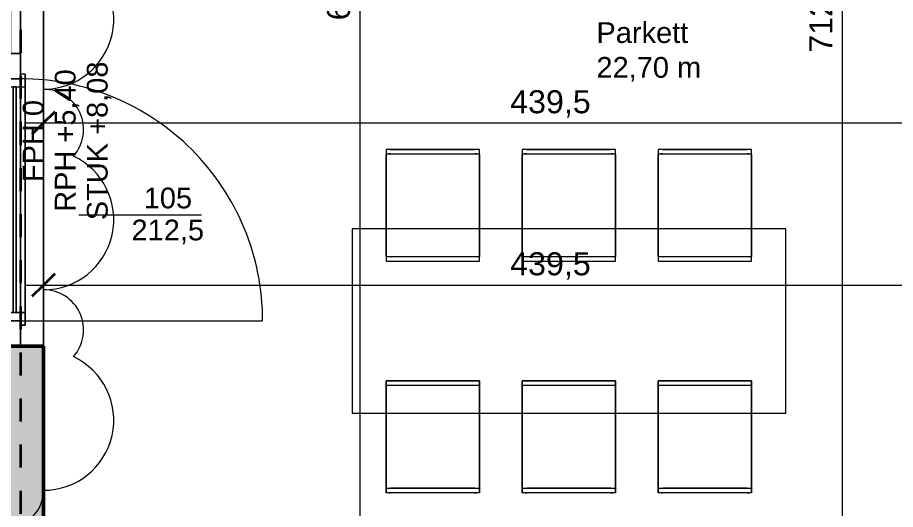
# Model space of a CAD drawing. Header units: metres. Extents: x 3 to 50, y 58.8 to 100.4.
# Drawn here: x 7.91 to 11.716, y 81.741 to 83.876 of the extents above; entities that cross this region are included whole.
import ezdxf

# ---------------------------------------------------------------- set-up
doc = ezdxf.new("R2010")
doc.units = ezdxf.units.M
doc.linetypes.add('Strich Punkt Mittel', pattern=[0.015875, 0.00635, -0.004763, 0, -0.004763])
for name, color, linetype, lineweight in [('A-GLAZ-IDEN_', 152, 'Continuous', 9), ('A_2D', 7, 'Continuous', 13), ('A_Bemassung-50_', 4, 'Continuous', 9), ('A_Bemassung_', 4, 'Continuous', 9), ('A_Decken', 8, 'Continuous', 13), ('A_Moebel', 6, 'Continuous', 13), ('A_Raeume_', 7, 'Continuous', 5), ('A_Raeume_Beschriftung_', 7, 'Continuous', 9), ('A_Raster_', 1, 'Continuous', 9), ('A_Waende', 7, 'Continuous', 13), ('G-ANNO-REVC_', 71, 'Continuous', 9)]:
    doc.layers.add(name, color=color, linetype=linetype, lineweight=lineweight)
doc.styles.add('Arial_3', font='arial.ttf', dxfattribs={"height": 0.09})
doc.styles.add('Arial_5', font='arial.ttf', dxfattribs={"height": 0.1})
doc.dimstyles.new('WGA-Bemaßung_3', dxfattribs={"dimscale": 0.3048, "dimtxt": 0.102026, "dimasz": 0.328084, "dimexe": 0.246063, "dimexo": 0.0625, "dimgap": 0.04101, "dimtad": 1, "dimdec": 1, "dimlfac": 100, "dimrnd": 0.5, "dimdsep": 46, "dimtxsty": 'Arial_5', "dimblk1": 'OBLIQUE', "dimblk2": 'OBLIQUE', "dimsah": 1, "dimcen": 0.09, "dimdle": 0.246063, "dimazin": 2, "dimtfac": 1, "dimtdec": 4, "dimtix": 1, "dimtmove": 0, "dimatfit": 3, "dimfxl": 0.656168, "dimfxlon": 1, "dimtvp": 1, "dimtolj": 1, "dimtzin": 0, "dimarcsym": 2})

# ---------------------------------------------------------------- blocks, each defined once
blk = doc.blocks.new('Moeb_Esstisch_rechteckig_bear - 188 x 80-2791860-263_PP_02OG_BT1')
at = {"layer": 'A_Moebel', "color": 8}
for p, q in [((-1.4191, 0.7452), (-1.4391, 0.7452)), ((-1.4391, 0.7452), (-1.4391, 0.7423)), ((-1.4391, 0.7423), (-1.4391, 0.4)), ((-1.4391, 0.7423), (-1.4391, 0.7225)), ((-1.4391, 0.7423), (-1.4391, 0.6914)), ((-1.4391, 0.7255), (-1.4385, 0.7255)), ((-1.4384, 0.7255), (-1.4365, 0.7255)), ((-1.4364, 0.7255), (-1.4334, 0.7255)), ((-1.4332, 0.7255), (-1.4291, 0.7255)), ((-1.4291, 0.7255), (-1.4243, 0.7255)), ((-1.4242, 0.7255), (-1.4191, 0.7255)), ((-1.0541, 0.7452), (-1.4191, 0.7452)), ((-1.4191, 0.7452), (-1.0541, 0.7452)), ((-1.4191, 0.7255), (-1.0541, 0.7255)), ((-1.4191, 0.7255), (-1.0541, 0.7255)), ((-1.0341, 0.7452), (-1.0541, 0.7452)), ((-1.0541, 0.7255), (-1.0489, 0.7255)), ((-1.0489, 0.7255), (-1.0442, 0.7255)), ((-1.0441, 0.7255), (-1.0401, 0.7255)), ((-1.0399, 0.7255), (-1.037, 0.7255)), ((-1.0367, 0.7255), (-1.035, 0.7255)), ((-1.0347, 0.7255), (-1.0342, 0.7255)), ((-1.0341, 0.7423), (-1.0341, 0.7452)), ((-1.0341, 0.4), (-1.0341, 0.7423)), ((-1.0341, 0.7225), (-1.0341, 0.7423)), ((-1.0341, 0.6914), (-1.0341, 0.7423)), ((-0.8291, 0.7452), (-0.8491, 0.7452)), ((-0.8491, 0.7452), (-0.8491, 0.7423)), ((-0.8491, 0.7423), (-0.8491, 0.4)), ((-0.8491, 0.7423), (-0.8491, 0.7225)), ((-0.8491, 0.7423), (-0.8491, 0.6914)), ((-0.8491, 0.7255), (-0.8485, 0.7255)), ((-0.8484, 0.7255), (-0.8465, 0.7255)), ((-0.8464, 0.7255), (-0.8434, 0.7255)), ((-0.8432, 0.7255), (-0.8391, 0.7255)), ((-0.8391, 0.7255), (-0.8343, 0.7255)), ((-0.8342, 0.7255), (-0.8291, 0.7255)), ((-0.4641, 0.7452), (-0.8291, 0.7452)), ((-0.8291, 0.7452), (-0.4641, 0.7452)), ((-0.8291, 0.7255), (-0.4641, 0.7255)), ((-0.8291, 0.7255), (-0.4641, 0.7255)), ((-0.4441, 0.7452), (-0.4641, 0.7452)), ((-0.4641, 0.7255), (-0.4589, 0.7255)), ((-0.4589, 0.7255), (-0.4542, 0.7255)), ((-0.4541, 0.7255), (-0.4501, 0.7255)), ((-0.4499, 0.7255), (-0.447, 0.7255)), ((-0.4467, 0.7255), (-0.445, 0.7255)), ((-0.4447, 0.7255), (-0.4442, 0.7255)), ((-0.4441, 0.7423), (-0.4441, 0.7452)), ((-0.4441, 0.4), (-0.4441, 0.7423)), ((-0.4441, 0.7225), (-0.4441, 0.7423)), ((-0.4441, 0.6914), (-0.4441, 0.7423)), ((-0.2391, 0.7452), (-0.2591, 0.7452)), ((-0.2591, 0.7452), (-0.2591, 0.7423)), ((-0.2591, 0.7423), (-0.2591, 0.4)), ((-0.2591, 0.7423), (-0.2591, 0.7225)), ((-0.2591, 0.7423), (-0.2591, 0.6914)), ((-0.2591, 0.7255), (-0.2585, 0.7255)), ((-0.2584, 0.7255), (-0.2565, 0.7255)), ((-0.2564, 0.7255), (-0.2534, 0.7255)), ((-0.2532, 0.7255), (-0.2491, 0.7255)), ((-0.2491, 0.7255), (-0.2443, 0.7255)), ((-0.2442, 0.7255), (-0.2391, 0.7255)), ((0.1259, 0.7452), (-0.2391, 0.7452)), ((-0.2391, 0.7452), (0.1259, 0.7452)), ((-0.2391, 0.7255), (0.1259, 0.7255)), ((-0.2391, 0.7255), (0.1259, 0.7255)), ((0.1459, 0.7452), (0.1259, 0.7452)), ((0.1259, 0.7255), (0.1311, 0.7255)), ((0.1311, 0.7255), (0.1358, 0.7255)), ((0.1359, 0.7255), (0.1399, 0.7255)), ((0.1401, 0.7255), (0.143, 0.7255)), ((0.1433, 0.7255), (0.145, 0.7255)), ((0.1453, 0.7255), (0.1458, 0.7255)), ((0.1459, 0.7423), (0.1459, 0.7452)), ((0.1459, 0.4), (0.1459, 0.7423)), ((0.1459, 0.7225), (0.1459, 0.7423)), ((0.1459, 0.6914), (0.1459, 0.7423)), ((-1.4391, 0.6716), (-1.4391, 0.7225)), ((-1.4391, 0.6914), (-1.4391, 0.6868)), ((-1.4391, 0.6868), (-1.4391, 0.6783)), ((-1.0341, 0.7225), (-1.0341, 0.6716)), ((-1.0341, 0.6868), (-1.0341, 0.6914)), ((-1.0341, 0.6783), (-1.0341, 0.6868)), ((-0.8491, 0.6716), (-0.8491, 0.7225)), ((-0.8491, 0.6914), (-0.8491, 0.6868)), ((-0.8491, 0.6868), (-0.8491, 0.6783)), ((-0.4441, 0.7225), (-0.4441, 0.6716)), ((-0.4441, 0.6868), (-0.4441, 0.6914)), ((-0.4441, 0.6783), (-0.4441, 0.6868)), ((-0.2591, 0.6716), (-0.2591, 0.7225)), ((-0.2591, 0.6914), (-0.2591, 0.6868)), ((-0.2591, 0.6868), (-0.2591, 0.6783)), ((0.1459, 0.7225), (0.1459, 0.6716)), ((0.1459, 0.6868), (0.1459, 0.6914)), ((0.1459, 0.6783), (0.1459, 0.6868)), ((-1.4391, 0.6783), (-1.4391, 0.6663)), ((-1.4391, 0.6193), (-1.4391, 0.6716)), ((-1.4391, 0.6663), (-1.4391, 0.6517)), ((-1.4391, 0.6517), (-1.4391, 0.6353)), ((-1.0341, 0.6663), (-1.0341, 0.6783)), ((-1.0341, 0.6716), (-1.0341, 0.6193)), ((-1.0341, 0.6517), (-1.0341, 0.6663)), ((-1.0341, 0.6353), (-1.0341, 0.6517)), ((-0.8491, 0.6783), (-0.8491, 0.6663)), ((-0.8491, 0.6193), (-0.8491, 0.6716)), ((-0.8491, 0.6663), (-0.8491, 0.6517)), ((-0.8491, 0.6517), (-0.8491, 0.6353)), ((-0.4441, 0.6663), (-0.4441, 0.6783)), ((-0.4441, 0.6716), (-0.4441, 0.6193)), ((-0.4441, 0.6517), (-0.4441, 0.6663)), ((-0.4441, 0.6353), (-0.4441, 0.6517)), ((-0.2591, 0.6783), (-0.2591, 0.6663)), ((-0.2591, 0.6193), (-0.2591, 0.6716)), ((-0.2591, 0.6663), (-0.2591, 0.6517)), ((-0.2591, 0.6517), (-0.2591, 0.6353)), ((0.1459, 0.6663), (0.1459, 0.6783)), ((0.1459, 0.6716), (0.1459, 0.6193)), ((0.1459, 0.6517), (0.1459, 0.6663)), ((0.1459, 0.6353), (0.1459, 0.6517)), ((-1.4391, 0.6353), (-1.4391, 0.6181)), ((-1.4391, 0.4), (-1.4391, 0.6193)), ((-1.4391, 0.6181), (-1.4391, 0.4)), ((-1.0341, 0.6181), (-1.0341, 0.6353)), ((-1.0341, 0.6193), (-1.0341, 0.4)), ((-1.0341, 0.4), (-1.0341, 0.6181)), ((-0.8491, 0.6353), (-0.8491, 0.6181)), ((-0.8491, 0.4), (-0.8491, 0.6193)), ((-0.8491, 0.6181), (-0.8491, 0.4)), ((-0.4441, 0.6181), (-0.4441, 0.6353)), ((-0.4441, 0.6193), (-0.4441, 0.4)), ((-0.4441, 0.4), (-0.4441, 0.6181)), ((-0.2591, 0.6353), (-0.2591, 0.6181)), ((-0.2591, 0.4), (-0.2591, 0.6193)), ((-0.2591, 0.6181), (-0.2591, 0.4)), ((0.1459, 0.6181), (0.1459, 0.6353)), ((0.1459, 0.6193), (0.1459, 0.4)), ((0.1459, 0.4), (0.1459, 0.6181)), ((0.2934, 0.4), (-1.5866, 0.4)), ((-1.5866, 0.4), (-1.5866, -0.4)), ((0.2934, 0.4), (-1.5866, 0.4)), ((-1.5866, 0.4), (-1.5866, -0.4)), ((-1.4391, 0.4), (-1.4391, 0.2599)), ((-1.4391, 0.4), (-1.4391, 0.3221)), ((-1.4391, 0.3232), (-1.4391, 0.4)), ((-1.0341, 0.2599), (-1.0341, 0.4)), ((-1.0341, 0.4), (-1.0341, 0.3232)), ((-1.0341, 0.3221), (-1.0341, 0.4)), ((-0.8491, 0.4), (-0.8491, 0.2599)), ((-0.8491, 0.4), (-0.8491, 0.3221)), ((-0.8491, 0.3232), (-0.8491, 0.4)), ((-0.4441, 0.2599), (-0.4441, 0.4)), ((-0.4441, 0.4), (-0.4441, 0.3232)), ((-0.4441, 0.3221), (-0.4441, 0.4)), ((-0.2591, 0.4), (-0.2591, 0.2599)), ((-0.2591, 0.4), (-0.2591, 0.3221)), ((-0.2591, 0.3232), (-0.2591, 0.4)), ((0.1459, 0.2599), (0.1459, 0.4)), ((0.1459, 0.4), (0.1459, 0.3232)), ((0.1459, 0.3221), (0.1459, 0.4)), ((0.2934, -0.4), (0.2934, 0.4)), ((0.2934, -0.4), (0.2934, 0.4)), ((-1.4391, 0.3232), (-1.4391, 0.2628)), ((-1.4391, 0.3117), (-1.4391, 0.3221)), ((-1.4391, 0.3018), (-1.4391, 0.3117)), ((-1.0341, 0.3076), (-1.0341, 0.3232)), ((-1.0341, 0.3221), (-1.0341, 0.3117)), ((-1.0341, 0.3117), (-1.0341, 0.3018)), ((-1.0341, 0.2928), (-1.0341, 0.3076)), ((-0.8491, 0.3232), (-0.8491, 0.2599)), ((-0.8491, 0.3117), (-0.8491, 0.3221)), ((-0.8491, 0.3018), (-0.8491, 0.3117)), ((-0.4441, 0.3076), (-0.4441, 0.3232)), ((-0.4441, 0.3221), (-0.4441, 0.3117)), ((-0.4441, 0.3117), (-0.4441, 0.3018)), ((-0.4441, 0.2928), (-0.4441, 0.3076)), ((-0.2591, 0.3232), (-0.2591, 0.3076)), ((-0.2591, 0.3117), (-0.2591, 0.3221)), ((-0.2591, 0.3018), (-0.2591, 0.3117)), ((-0.2591, 0.3076), (-0.2591, 0.2928)), ((0.1459, 0.3076), (0.1459, 0.3232)), ((0.1459, 0.3221), (0.1459, 0.3117)), ((0.1459, 0.3117), (0.1459, 0.3018)), ((0.1459, 0.2928), (0.1459, 0.3076)), ((-1.4391, 0.2932), (-1.4391, 0.3018)), ((-1.4391, 0.2863), (-1.4391, 0.2928)), ((-1.4391, 0.2818), (-1.4391, 0.2863)), ((-1.4391, 0.2798), (-1.4391, 0.2818)), ((-1.4391, 0.2798), (-1.4391, 0.2599)), ((-1.4391, 0.2798), (-1.0341, 0.2798)), ((-1.0341, 0.3018), (-1.0341, 0.2932)), ((-1.0341, 0.2799), (-1.0341, 0.2928)), ((-1.0341, 0.2928), (-1.0341, 0.2863)), ((-1.0341, 0.2863), (-1.0341, 0.2818)), ((-1.0341, 0.2818), (-1.0341, 0.2798)), ((-1.0341, 0.2696), (-1.0341, 0.2799)), ((-1.0341, 0.2599), (-1.0341, 0.2798)), ((-1.0341, 0.2628), (-1.0341, 0.2696)), ((-0.8491, 0.2932), (-0.8491, 0.3018)), ((-0.8491, 0.2863), (-0.8491, 0.2928)), ((-0.8491, 0.2818), (-0.8491, 0.2863)), ((-0.8491, 0.2798), (-0.8491, 0.2818)), ((-0.8491, 0.2798), (-0.8491, 0.2599)), ((-0.8491, 0.2798), (-0.4441, 0.2798)), ((-0.4441, 0.3018), (-0.4441, 0.2932)), ((-0.4441, 0.2799), (-0.4441, 0.2928)), ((-0.4441, 0.2928), (-0.4441, 0.2863)), ((-0.4441, 0.2863), (-0.4441, 0.2818)), ((-0.4441, 0.2818), (-0.4441, 0.2798)), ((-0.4441, 0.2696), (-0.4441, 0.2799)), ((-0.4441, 0.2599), (-0.4441, 0.2798)), ((-0.4441, 0.2628), (-0.4441, 0.2696)), ((-0.2591, 0.2932), (-0.2591, 0.3018)), ((-0.2591, 0.2863), (-0.2591, 0.2928)), ((-0.2591, 0.2928), (-0.2591, 0.2799)), ((-0.2591, 0.2818), (-0.2591, 0.2863)), ((-0.2591, 0.2798), (-0.2591, 0.2818)), ((-0.2591, 0.2799), (-0.2591, 0.2696)), ((-0.2591, 0.2798), (-0.2591, 0.2599)), ((-0.2591, 0.2798), (0.1459, 0.2798)), ((-0.2591, 0.2696), (-0.2591, 0.2628)), ((0.1459, 0.3018), (0.1459, 0.2932)), ((0.1459, 0.2799), (0.1459, 0.2928)), ((0.1459, 0.2928), (0.1459, 0.2863)), ((0.1459, 0.2863), (0.1459, 0.2798)), ((0.1459, 0.2696), (0.1459, 0.2799)), ((0.1459, 0.2599), (0.1459, 0.2798)), ((0.1459, 0.2628), (0.1459, 0.2696)), ((-1.4391, 0.2628), (-1.4391, 0.2599)), ((-1.4391, 0.2599), (-1.0341, 0.2599)), ((-1.4391, 0.2599), (-1.0341, 0.2599)), ((-1.0341, 0.2599), (-1.0341, 0.2628)), ((-0.8491, 0.2599), (-0.4441, 0.2599)), ((-0.8491, 0.2599), (-0.4441, 0.2599)), ((-0.4441, 0.2599), (-0.4441, 0.2628)), ((-0.2591, 0.2628), (-0.2591, 0.2599)), ((-0.2591, 0.2599), (0.1459, 0.2599)), ((-0.2591, 0.2599), (0.1459, 0.2599)), ((0.1459, 0.2599), (0.1459, 0.2628)), ((-1.4391, -0.2599), (-1.0341, -0.2599)), ((-1.4391, -0.4), (-1.4391, -0.2599)), ((-1.4391, -0.2599), (-1.4391, -0.2628)), ((-1.4391, -0.2599), (-1.4391, -0.2798)), ((-1.0341, -0.2599), (-1.4391, -0.2599)), ((-1.4391, -0.2599), (-1.0341, -0.2599)), ((-1.4391, -0.4), (-1.4391, -0.2599)), ((-1.4391, -0.2599), (-1.4391, -0.2628)), ((-1.4391, -0.2599), (-1.4391, -0.2798)), ((-1.0341, -0.2599), (-1.4391, -0.2599)), ((-1.4391, -0.2628), (-1.4391, -0.2696)), ((-1.4391, -0.2628), (-1.4391, -0.2696)), ((-1.0341, -0.2599), (-1.0341, -0.4)), ((-1.0341, -0.2798), (-1.0341, -0.2599)), ((-1.0341, -0.2628), (-1.0341, -0.2599)), ((-1.0341, -0.2599), (-1.0341, -0.4)), ((-1.0341, -0.2798), (-1.0341, -0.2599)), ((-1.0341, -0.2628), (-1.0341, -0.2599)), ((-1.0341, -0.2696), (-1.0341, -0.2628)), ((-1.0341, -0.2696), (-1.0341, -0.2628)), ((-0.8491, -0.2599), (-0.4441, -0.2599)), ((-0.8491, -0.4), (-0.8491, -0.2599)), ((-0.8491, -0.2599), (-0.8491, -0.2628)), ((-0.8491, -0.2599), (-0.8491, -0.2798)), ((-0.4441, -0.2599), (-0.8491, -0.2599)), ((-0.8491, -0.2628), (-0.8491, -0.2696)), ((-0.4441, -0.2599), (-0.4441, -0.4)), ((-0.4441, -0.2798), (-0.4441, -0.2599)), ((-0.4441, -0.2628), (-0.4441, -0.2599)), ((-0.4441, -0.2696), (-0.4441, -0.2628)), ((-0.2591, -0.2599), (0.1459, -0.2599)), ((-0.2591, -0.4), (-0.2591, -0.2599)), ((-0.2591, -0.2599), (-0.2591, -0.2628)), ((-0.2591, -0.2599), (-0.2591, -0.2798)), ((0.1459, -0.2599), (-0.2591, -0.2599)), ((-0.2591, -0.2599), (0.1459, -0.2599)), ((-0.2591, -0.4), (-0.2591, -0.2599)), ((-0.2591, -0.2599), (-0.2591, -0.2628)), ((-0.2591, -0.2599), (-0.2591, -0.2798)), ((0.1459, -0.2599), (-0.2591, -0.2599)), ((-0.2591, -0.2628), (-0.2591, -0.2696)), ((-0.2591, -0.2628), (-0.2591, -0.2696)), ((0.1459, -0.2599), (0.1459, -0.4)), ((0.1459, -0.2798), (0.1459, -0.2599)), ((0.1459, -0.2628), (0.1459, -0.2599)), ((0.1459, -0.2599), (0.1459, -0.4)), ((0.1459, -0.2798), (0.1459, -0.2599)), ((0.1459, -0.2628), (0.1459, -0.2599)), ((0.1459, -0.2696), (0.1459, -0.2628)), ((0.1459, -0.2696), (0.1459, -0.2628)), ((-1.4391, -0.2696), (-1.4391, -0.2799)), ((-1.4391, -0.2696), (-1.4391, -0.2799)), ((-1.4391, -0.2818), (-1.4391, -0.2798)), ((-1.0341, -0.2798), (-1.4391, -0.2798)), ((-1.4391, -0.2818), (-1.4391, -0.2798)), ((-1.0341, -0.2798), (-1.4391, -0.2798)), ((-1.4391, -0.2799), (-1.4391, -0.2928)), ((-1.4391, -0.2799), (-1.4391, -0.2928)), ((-1.4391, -0.2863), (-1.4391, -0.2818)), ((-1.4391, -0.2863), (-1.4391, -0.2818)), ((-1.4391, -0.2928), (-1.4391, -0.2863)), ((-1.4391, -0.2928), (-1.4391, -0.2863)), ((-1.4391, -0.2928), (-1.4391, -0.3076)), ((-1.4391, -0.2928), (-1.4391, -0.3076)), ((-1.4391, -0.3018), (-1.4391, -0.2932)), ((-1.4391, -0.3018), (-1.4391, -0.2932)), ((-1.4391, -0.3117), (-1.4391, -0.3018)), ((-1.4391, -0.3117), (-1.4391, -0.3018)), ((-1.0341, -0.2799), (-1.0341, -0.2696)), ((-1.0341, -0.2799), (-1.0341, -0.2696)), ((-1.0341, -0.2798), (-1.0341, -0.2818)), ((-1.0341, -0.2798), (-1.0341, -0.2818)), ((-1.0341, -0.2928), (-1.0341, -0.2799)), ((-1.0341, -0.2928), (-1.0341, -0.2799)), ((-1.0341, -0.2818), (-1.0341, -0.2863)), ((-1.0341, -0.2818), (-1.0341, -0.2863)), ((-1.0341, -0.2863), (-1.0341, -0.2928)), ((-1.0341, -0.2863), (-1.0341, -0.2928)), ((-1.0341, -0.3076), (-1.0341, -0.2928)), ((-1.0341, -0.3076), (-1.0341, -0.2928)), ((-1.0341, -0.2932), (-1.0341, -0.3018)), ((-1.0341, -0.2932), (-1.0341, -0.3018)), ((-1.0341, -0.3018), (-1.0341, -0.3117)), ((-1.0341, -0.3018), (-1.0341, -0.3117)), ((-0.8491, -0.2696), (-0.8491, -0.2799)), ((-0.8491, -0.2928), (-0.8491, -0.2798)), ((-0.4441, -0.2798), (-0.8491, -0.2798)), ((-0.8491, -0.2799), (-0.8491, -0.2928)), ((-0.8491, -0.2928), (-0.8491, -0.3076)), ((-0.8491, -0.3221), (-0.8491, -0.2932)), ((-0.4441, -0.2799), (-0.4441, -0.2696)), ((-0.4441, -0.2798), (-0.4441, -0.2928)), ((-0.4441, -0.2928), (-0.4441, -0.2799)), ((-0.4441, -0.3076), (-0.4441, -0.2928)), ((-0.4441, -0.2932), (-0.4441, -0.3221)), ((-0.2591, -0.2696), (-0.2591, -0.2799)), ((-0.2591, -0.2696), (-0.2591, -0.2799)), ((-0.2591, -0.2928), (-0.2591, -0.2798)), ((0.1459, -0.2798), (-0.2591, -0.2798)), ((-0.2591, -0.2818), (-0.2591, -0.2798)), ((0.1459, -0.2798), (-0.2591, -0.2798)), ((-0.2591, -0.2799), (-0.2591, -0.2928)), ((-0.2591, -0.2799), (-0.2591, -0.2928)), ((-0.2591, -0.2863), (-0.2591, -0.2818)), ((-0.2591, -0.2928), (-0.2591, -0.2863)), ((-0.2591, -0.2928), (-0.2591, -0.3076)), ((-0.2591, -0.2928), (-0.2591, -0.3076)), ((-0.2591, -0.3221), (-0.2591, -0.2932)), ((-0.2591, -0.3018), (-0.2591, -0.2932)), ((-0.2591, -0.3117), (-0.2591, -0.3018)), ((0.1459, -0.2799), (0.1459, -0.2696)), ((0.1459, -0.2799), (0.1459, -0.2696)), ((0.1459, -0.2798), (0.1459, -0.2928)), ((0.1459, -0.2798), (0.1459, -0.2818)), ((0.1459, -0.2928), (0.1459, -0.2799)), ((0.1459, -0.2928), (0.1459, -0.2799)), ((0.1459, -0.2818), (0.1459, -0.2863)), ((0.1459, -0.2863), (0.1459, -0.2928)), ((0.1459, -0.3076), (0.1459, -0.2928)), ((0.1459, -0.3076), (0.1459, -0.2928)), ((0.1459, -0.2932), (0.1459, -0.3221)), ((0.1459, -0.2932), (0.1459, -0.3018)), ((0.1459, -0.3018), (0.1459, -0.3117)), ((-1.4391, -0.3076), (-1.4391, -0.3232)), ((-1.4391, -0.3076), (-1.4391, -0.3232)), ((-1.4391, -0.3221), (-1.4391, -0.3117)), ((-1.4391, -0.3221), (-1.4391, -0.3117)), ((-1.4391, -0.3221), (-1.4391, -0.4)), ((-1.4391, -0.3221), (-1.4391, -0.4)), ((-1.4391, -0.4), (-1.4391, -0.3232)), ((-1.4391, -0.4), (-1.4391, -0.3232)), ((-1.0341, -0.3232), (-1.0341, -0.3076)), ((-1.0341, -0.3232), (-1.0341, -0.3076)), ((-1.0341, -0.3117), (-1.0341, -0.3221)), ((-1.0341, -0.3117), (-1.0341, -0.3221)), ((-1.0341, -0.4), (-1.0341, -0.3221)), ((-1.0341, -0.4), (-1.0341, -0.3221)), ((-1.0341, -0.3232), (-1.0341, -0.4)), ((-1.0341, -0.3232), (-1.0341, -0.4)), ((-0.8491, -0.3076), (-0.8491, -0.3232)), ((-0.8491, -0.3221), (-0.8491, -0.4)), ((-0.8491, -0.4), (-0.8491, -0.3232)), ((-0.4441, -0.3232), (-0.4441, -0.3076)), ((-0.4441, -0.4), (-0.4441, -0.3221)), ((-0.4441, -0.3232), (-0.4441, -0.4)), ((-0.2591, -0.3076), (-0.2591, -0.3232)), ((-0.2591, -0.3076), (-0.2591, -0.3232)), ((-0.2591, -0.3221), (-0.2591, -0.3117)), ((-0.2591, -0.3221), (-0.2591, -0.4)), ((-0.2591, -0.3221), (-0.2591, -0.4)), ((-0.2591, -0.4), (-0.2591, -0.3232)), ((-0.2591, -0.4), (-0.2591, -0.3232)), ((0.1459, -0.3232), (0.1459, -0.3076)), ((0.1459, -0.3232), (0.1459, -0.3076)), ((0.1459, -0.3117), (0.1459, -0.3221)), ((0.1459, -0.4), (0.1459, -0.3221)), ((0.1459, -0.4), (0.1459, -0.3221)), ((0.1459, -0.3232), (0.1459, -0.4)), ((0.1459, -0.3232), (0.1459, -0.4)), ((-1.5866, -0.4), (0.2934, -0.4)), ((-1.5866, -0.4), (0.2934, -0.4)), ((-1.4391, -0.6711), (-1.4391, -0.4)), ((-1.4391, -0.6193), (-1.4391, -0.4)), ((-1.4391, -0.4), (-1.4391, -0.6181)), ((-1.4391, -0.6711), (-1.4391, -0.4)), ((-1.4391, -0.6193), (-1.4391, -0.4)), ((-1.4391, -0.4), (-1.4391, -0.6181)), ((-1.0341, -0.4), (-1.0341, -0.6711)), ((-1.0341, -0.6181), (-1.0341, -0.4)), ((-1.0341, -0.4), (-1.0341, -0.6193)), ((-1.0341, -0.4), (-1.0341, -0.6711)), ((-1.0341, -0.6181), (-1.0341, -0.4)), ((-1.0341, -0.4), (-1.0341, -0.6193)), ((-0.8491, -0.7423), (-0.8491, -0.4)), ((-0.8491, -0.6193), (-0.8491, -0.4)), ((-0.8491, -0.4), (-0.8491, -0.6181)), ((-0.4441, -0.4), (-0.4441, -0.6711)), ((-0.4441, -0.6181), (-0.4441, -0.4)), ((-0.4441, -0.4), (-0.4441, -0.6193)), ((-0.2591, -0.6711), (-0.2591, -0.4)), ((-0.2591, -0.6193), (-0.2591, -0.4)), ((-0.2591, -0.4), (-0.2591, -0.6181)), ((-0.2591, -0.6711), (-0.2591, -0.4)), ((-0.2591, -0.6193), (-0.2591, -0.4)), ((-0.2591, -0.4), (-0.2591, -0.6181)), ((0.1459, -0.4), (0.1459, -0.6711)), ((0.1459, -0.6181), (0.1459, -0.4)), ((0.1459, -0.4), (0.1459, -0.6193)), ((0.1459, -0.4), (0.1459, -0.6711)), ((0.1459, -0.6181), (0.1459, -0.4)), ((0.1459, -0.4), (0.1459, -0.6193)), ((-1.4391, -0.6181), (-1.4391, -0.6353)), ((-1.4391, -0.6181), (-1.4391, -0.6353)), ((-1.4391, -0.6716), (-1.4391, -0.6193)), ((-1.4391, -0.6716), (-1.4391, -0.6193)), ((-1.4391, -0.6353), (-1.4391, -0.6517)), ((-1.4391, -0.6353), (-1.4391, -0.6517)), ((-1.0341, -0.6353), (-1.0341, -0.6181)), ((-1.0341, -0.6353), (-1.0341, -0.6181)), ((-1.0341, -0.6193), (-1.0341, -0.6716)), ((-1.0341, -0.6193), (-1.0341, -0.6716)), ((-1.0341, -0.6517), (-1.0341, -0.6353)), ((-1.0341, -0.6517), (-1.0341, -0.6353)), ((-0.8491, -0.6181), (-0.8491, -0.6353)), ((-0.8491, -0.6716), (-0.8491, -0.6193)), ((-0.8491, -0.6353), (-0.8491, -0.6517)), ((-0.4441, -0.6353), (-0.4441, -0.6181)), ((-0.4441, -0.6193), (-0.4441, -0.6716)), ((-0.4441, -0.6517), (-0.4441, -0.6353)), ((-0.2591, -0.6181), (-0.2591, -0.6517)), ((-0.2591, -0.6181), (-0.2591, -0.6353)), ((-0.2591, -0.6716), (-0.2591, -0.6193)), ((-0.2591, -0.6716), (-0.2591, -0.6193)), ((-0.2591, -0.6353), (-0.2591, -0.6517)), ((0.1459, -0.6517), (0.1459, -0.6181)), ((0.1459, -0.6353), (0.1459, -0.6181)), ((0.1459, -0.6193), (0.1459, -0.6716)), ((0.1459, -0.6193), (0.1459, -0.6716)), ((0.1459, -0.6517), (0.1459, -0.6353)), ((-1.4391, -0.6517), (-1.4391, -0.6663)), ((-1.4391, -0.6517), (-1.4391, -0.6663)), ((-1.4391, -0.6663), (-1.4391, -0.6714)), ((-1.4391, -0.6663), (-1.4391, -0.6714)), ((-1.4391, -0.7423), (-1.4391, -0.6716)), ((-1.4391, -0.7225), (-1.4391, -0.6716)), ((-1.4391, -0.7423), (-1.4391, -0.6716)), ((-1.4391, -0.7225), (-1.4391, -0.6716)), ((-1.4391, -0.672), (-1.4391, -0.6783)), ((-1.4391, -0.672), (-1.4391, -0.6783)), ((-1.4391, -0.6783), (-1.4391, -0.6868)), ((-1.4391, -0.6783), (-1.4391, -0.6868)), ((-1.0341, -0.6714), (-1.0341, -0.6517)), ((-1.0341, -0.6663), (-1.0341, -0.6517)), ((-1.0341, -0.6714), (-1.0341, -0.6663)), ((-1.0341, -0.6716), (-1.0341, -0.7423)), ((-1.0341, -0.6716), (-1.0341, -0.7225)), ((-1.0341, -0.6716), (-1.0341, -0.7423)), ((-1.0341, -0.6716), (-1.0341, -0.7225)), ((-1.0341, -0.6914), (-1.0341, -0.672)), ((-1.0341, -0.6783), (-1.0341, -0.672)), ((-1.0341, -0.6868), (-1.0341, -0.6783)), ((-0.8491, -0.6517), (-0.8491, -0.6663)), ((-0.8491, -0.6663), (-0.8491, -0.6783)), ((-0.8491, -0.7225), (-0.8491, -0.6716)), ((-0.8491, -0.6783), (-0.8491, -0.6868)), ((-0.4441, -0.6663), (-0.4441, -0.6517)), ((-0.4441, -0.6714), (-0.4441, -0.6663)), ((-0.4441, -0.6716), (-0.4441, -0.7423)), ((-0.4441, -0.6716), (-0.4441, -0.7225)), ((-0.4441, -0.6783), (-0.4441, -0.672)), ((-0.4441, -0.6868), (-0.4441, -0.6783)), ((-0.2591, -0.6517), (-0.2591, -0.6714)), ((-0.2591, -0.6517), (-0.2591, -0.6663)), ((-0.2591, -0.6663), (-0.2591, -0.6714)), ((-0.2591, -0.7423), (-0.2591, -0.6716)), ((-0.2591, -0.7225), (-0.2591, -0.6716)), ((-0.2591, -0.7423), (-0.2591, -0.6716)), ((-0.2591, -0.7225), (-0.2591, -0.6716)), ((-0.2591, -0.672), (-0.2591, -0.6914)), ((-0.2591, -0.672), (-0.2591, -0.6783)), ((-0.2591, -0.6783), (-0.2591, -0.6868)), ((0.1459, -0.6663), (0.1459, -0.6517)), ((0.1459, -0.6663), (0.1459, -0.6517)), ((0.1459, -0.6714), (0.1459, -0.6663)), ((0.1459, -0.6714), (0.1459, -0.6663)), ((0.1459, -0.6716), (0.1459, -0.7423)), ((0.1459, -0.6716), (0.1459, -0.7225)), ((0.1459, -0.6716), (0.1459, -0.7423)), ((0.1459, -0.6716), (0.1459, -0.7225)), ((0.1459, -0.6783), (0.1459, -0.672)), ((0.1459, -0.6783), (0.1459, -0.672)), ((0.1459, -0.6868), (0.1459, -0.6783)), ((0.1459, -0.6868), (0.1459, -0.6783)), ((-1.4391, -0.6868), (-1.4391, -0.6914)), ((-1.4391, -0.6868), (-1.4391, -0.6914)), ((-1.4391, -0.6914), (-1.4391, -0.7423)), ((-1.4391, -0.6914), (-1.4391, -0.7423)), ((-1.4391, -0.7225), (-1.4391, -0.7423)), ((-1.4391, -0.7225), (-1.4391, -0.7423)), ((-1.0341, -0.6914), (-1.0341, -0.6868)), ((-1.0341, -0.7423), (-1.0341, -0.6914)), ((-1.0341, -0.7423), (-1.0341, -0.6914)), ((-1.0341, -0.7423), (-1.0341, -0.7225)), ((-1.0341, -0.7423), (-1.0341, -0.7225)), ((-0.8491, -0.6868), (-0.8491, -0.6914)), ((-0.8491, -0.6914), (-0.8491, -0.7423)), ((-0.8491, -0.7225), (-0.8491, -0.7423)), ((-0.4441, -0.6914), (-0.4441, -0.6868)), ((-0.4441, -0.7423), (-0.4441, -0.6914)), ((-0.4441, -0.7423), (-0.4441, -0.7225)), ((-0.2591, -0.6868), (-0.2591, -0.6914)), ((-0.2591, -0.6914), (-0.2591, -0.7423)), ((-0.2591, -0.6914), (-0.2591, -0.7423)), ((-0.2591, -0.7225), (-0.2591, -0.7423)), ((-0.2591, -0.7225), (-0.2591, -0.7423)), ((0.1459, -0.6914), (0.1459, -0.6868)), ((0.1459, -0.6914), (0.1459, -0.6868)), ((0.1459, -0.7423), (0.1459, -0.6914)), ((0.1459, -0.7423), (0.1459, -0.6914)), ((0.1459, -0.7423), (0.1459, -0.7225)), ((0.1459, -0.7423), (0.1459, -0.7225)), ((-1.4391, -0.7255), (-1.4385, -0.7255)), ((-1.4391, -0.7255), (-1.4385, -0.7255)), ((-1.4391, -0.7452), (-1.4391, -0.7423)), ((-1.4391, -0.7452), (-1.4391, -0.7423)), ((-1.4191, -0.7452), (-1.4391, -0.7452)), ((-1.4191, -0.7452), (-1.4391, -0.7452)), ((-1.4384, -0.7255), (-1.4365, -0.7255)), ((-1.4384, -0.7255), (-1.4365, -0.7255)), ((-1.4364, -0.7255), (-1.4334, -0.7255)), ((-1.4364, -0.7255), (-1.4334, -0.7255)), ((-1.4332, -0.7255), (-1.4291, -0.7255)), ((-1.4332, -0.7255), (-1.4291, -0.7255)), ((-1.4291, -0.7255), (-1.4243, -0.7255)), ((-1.4291, -0.7255), (-1.4243, -0.7255)), ((-1.4242, -0.7255), (-1.4191, -0.7255)), ((-1.4242, -0.7255), (-1.4191, -0.7255)), ((-1.4191, -0.7255), (-1.0541, -0.7255)), ((-1.0541, -0.7255), (-1.4191, -0.7255)), ((-1.4191, -0.7255), (-1.0541, -0.7255)), ((-1.0541, -0.7255), (-1.4191, -0.7255)), ((-1.0541, -0.7452), (-1.4191, -0.7452)), ((-1.0541, -0.7452), (-1.4191, -0.7452)), ((-1.0541, -0.7452), (-1.4191, -0.7452)), ((-1.0541, -0.7452), (-1.4191, -0.7452)), ((-1.0541, -0.7255), (-1.0489, -0.7255)), ((-1.0541, -0.7255), (-1.0489, -0.7255)), ((-1.0341, -0.7452), (-1.0541, -0.7452)), ((-1.0341, -0.7452), (-1.0541, -0.7452)), ((-1.0489, -0.7255), (-1.0442, -0.7255)), ((-1.0489, -0.7255), (-1.0442, -0.7255)), ((-1.0441, -0.7255), (-1.0401, -0.7255)), ((-1.0441, -0.7255), (-1.0401, -0.7255)), ((-1.0399, -0.7255), (-1.037, -0.7255)), ((-1.0399, -0.7255), (-1.037, -0.7255)), ((-1.0367, -0.7255), (-1.035, -0.7255)), ((-1.0367, -0.7255), (-1.035, -0.7255)), ((-1.0347, -0.7255), (-1.0342, -0.7255)), ((-1.0347, -0.7255), (-1.0342, -0.7255)), ((-1.0341, -0.7423), (-1.0341, -0.7452)), ((-1.0341, -0.7423), (-1.0341, -0.7452)), ((-0.8491, -0.7255), (-0.8485, -0.7255)), ((-0.8491, -0.7452), (-0.8491, -0.7423)), ((-0.8291, -0.7452), (-0.8491, -0.7452)), ((-0.8484, -0.7255), (-0.8465, -0.7255)), ((-0.8464, -0.7255), (-0.8434, -0.7255)), ((-0.8432, -0.7255), (-0.8391, -0.7255)), ((-0.8391, -0.7255), (-0.8343, -0.7255)), ((-0.8342, -0.7255), (-0.8291, -0.7255)), ((-0.8291, -0.7255), (-0.4641, -0.7255)), ((-0.4641, -0.7255), (-0.8291, -0.7255)), ((-0.4641, -0.7452), (-0.8291, -0.7452)), ((-0.4641, -0.7452), (-0.8291, -0.7452)), ((-0.4641, -0.7255), (-0.4589, -0.7255)), ((-0.4441, -0.7452), (-0.4641, -0.7452)), ((-0.4589, -0.7255), (-0.4542, -0.7255)), ((-0.4541, -0.7255), (-0.4501, -0.7255)), ((-0.4499, -0.7255), (-0.447, -0.7255)), ((-0.4467, -0.7255), (-0.445, -0.7255)), ((-0.4447, -0.7255), (-0.4442, -0.7255)), ((-0.4441, -0.7423), (-0.4441, -0.7452)), ((-0.2591, -0.7255), (-0.2585, -0.7255)), ((-0.2591, -0.7255), (-0.2585, -0.7255)), ((-0.2591, -0.7452), (-0.2591, -0.7423)), ((-0.2591, -0.7452), (-0.2591, -0.7423)), ((-0.2391, -0.7452), (-0.2591, -0.7452)), ((-0.2391, -0.7452), (-0.2591, -0.7452)), ((-0.2584, -0.7255), (-0.2565, -0.7255)), ((-0.2584, -0.7255), (-0.2565, -0.7255)), ((-0.2564, -0.7255), (-0.2534, -0.7255)), ((-0.2564, -0.7255), (-0.2534, -0.7255)), ((-0.2532, -0.7255), (-0.2491, -0.7255)), ((-0.2532, -0.7255), (-0.2491, -0.7255)), ((-0.2491, -0.7255), (-0.2443, -0.7255)), ((-0.2491, -0.7255), (-0.2443, -0.7255)), ((-0.2442, -0.7255), (-0.2391, -0.7255)), ((-0.2442, -0.7255), (-0.2391, -0.7255)), ((-0.2391, -0.7255), (0.1259, -0.7255)), ((0.1259, -0.7255), (-0.2391, -0.7255)), ((-0.2391, -0.7255), (0.1259, -0.7255)), ((0.1259, -0.7255), (-0.2391, -0.7255)), ((0.1259, -0.7452), (-0.2391, -0.7452)), ((0.1259, -0.7452), (-0.2391, -0.7452)), ((0.1259, -0.7452), (-0.2391, -0.7452)), ((0.1259, -0.7452), (-0.2391, -0.7452)), ((0.1259, -0.7255), (0.1311, -0.7255)), ((0.1259, -0.7255), (0.1311, -0.7255)), ((0.1459, -0.7452), (0.1259, -0.7452)), ((0.1459, -0.7452), (0.1259, -0.7452)), ((0.1311, -0.7255), (0.1358, -0.7255)), ((0.1311, -0.7255), (0.1358, -0.7255)), ((0.1359, -0.7255), (0.1399, -0.7255)), ((0.1359, -0.7255), (0.1399, -0.7255)), ((0.1401, -0.7255), (0.143, -0.7255)), ((0.1401, -0.7255), (0.143, -0.7255)), ((0.1433, -0.7255), (0.145, -0.7255)), ((0.1433, -0.7255), (0.145, -0.7255)), ((0.1453, -0.7255), (0.1458, -0.7255)), ((0.1453, -0.7255), (0.1458, -0.7255)), ((0.1459, -0.7423), (0.1459, -0.7452)), ((0.1459, -0.7423), (0.1459, -0.7452))]:
    blk.add_line(p, q, dxfattribs=at)
for centre, major_axis, start_param, end_param in [((-1.4191, 0.7423), (0.02, 0), 1.570796, 3.141593), ((-1.4191, 0.7225), (-0.02, 0), 4.712389, 6.283185), ((-1.0541, 0.7423), (-0.02, 0), 3.141593, 4.712389), ((-1.0541, 0.7225), (0.02, 0), 0, 1.570796), ((-0.8291, 0.7423), (-0.02, 0), 4.712389, 6.283185), ((-0.8291, 0.7225), (-0.02, 0), 4.712389, 6.283185), ((-0.4641, 0.7423), (-0.02, 0), 3.141593, 4.712389), ((-0.4641, 0.7225), (-0.02, 0), 3.141593, 4.712389), ((-0.2391, 0.7423), (-0.02, 0), 4.712389, 6.283185), ((-0.2391, 0.7225), (-0.02, 0), 4.712389, 6.283185), ((0.1259, 0.7423), (-0.02, 0), 3.141593, 4.712389), ((0.1259, 0.7225), (0.02, 0), 0, 1.570796), ((-1.4191, -0.7225), (0.02, 0), 3.141593, 4.712389), ((-1.4191, -0.7225), (0.02, 0), 3.141593, 4.712389), ((-1.0541, -0.7225), (0.02, 0), 4.712389, 6.283185), ((-1.0541, -0.7225), (0.02, 0), 4.712389, 6.283185), ((-0.8291, -0.7225), (0.02, 0), 3.141593, 4.712389), ((-0.4641, -0.7225), (0.02, 0), 4.712389, 6.283185), ((-0.2391, -0.7225), (0.02, 0), 3.141593, 4.712389), ((-0.2391, -0.7225), (0.02, 0), 3.141593, 4.712389), ((0.1259, -0.7225), (0.02, 0), 4.712389, 6.283185), ((0.1259, -0.7225), (0.02, 0), 4.712389, 6.283185), ((-1.4191, -0.7423), (0.02, 0), 3.141593, 4.712389), ((-1.4191, -0.7423), (0.02, 0), 3.141593, 4.712389), ((-1.0541, -0.7423), (0.02, 0), 4.712389, 6.283185), ((-1.0541, -0.7423), (0.02, 0), 4.712389, 6.283185), ((-0.8291, -0.7423), (0.02, 0), 3.141593, 4.712389), ((-0.4641, -0.7423), (0.02, 0), 4.712389, 6.283185), ((-0.2391, -0.7423), (0.02, 0), 3.141593, 4.712389), ((-0.2391, -0.7423), (0.02, 0), 3.141593, 4.712389), ((0.1259, -0.7423), (0.02, 0), 4.712389, 6.283185), ((0.1259, -0.7423), (0.02, 0), 4.712389, 6.283185)]:
    blk.add_ellipse(centre, major_axis=major_axis, ratio=0.147809, start_param=start_param, end_param=end_param, dxfattribs=at)
blk = doc.blocks.new('Fens_Tuer_2tlg - DK_DF_SL_1770x2680_Terrassentür-10159009-263_PP_02OG_BT1')
at = {"layer": 'A_2D', "lineweight": 5}
for p, q in [((-0.81, 0.26), (0.81, 0.26)), ((-0.885, 0.1), (0.885, 0.1)), ((0.885, 0.1), (-0.885, 0.1)), ((-0.885, 0.1), (-0.885, -0.1)), ((-0.885, -0.1), (-0.885, 0.1)), ((-0.775, 0.1), (-0.885, 0.1)), ((-0.885, 0.1), (-0.885, 0)), ((-0.885, 0.1), (-0.885, 0)), ((0.885, 0.1), (-0.885, 0.1)), ((-0.775, 0), (-0.775, 0.1)), ((-0.775, 0.1), (-0.775, 0)), ((-0.775, 0.1), (0.275, 0.1)), ((0.385, 0.1), (0.275, 0.1)), ((0.275, 0.1), (0.275, 0)), ((0.275, 0.1), (0.275, 0)), ((0.385, 0), (0.385, 0.1)), ((0.385, 0.1), (0.385, 0)), ((0.385, 0.1), (0.775, 0.1)), ((0.885, 0.1), (0.775, 0.1)), ((0.775, 0.1), (0.775, 0)), ((0.775, 0.1), (0.775, 0)), ((0.885, -0.1), (0.885, 0.1)), ((0.885, 0.1), (0.885, -0.1)), ((0.885, 0), (0.885, 0.1)), ((0.885, 0.1), (0.885, 0)), ((-0.74, 0.07), (-0.775, 0.07)), ((-0.775, 0.07), (-0.775, 0)), ((-0.775, 0.07), (0.275, 0.07)), ((-0.775, 0), (-0.775, 0.07)), ((-0.74, -0.02), (-0.74, 0.07)), ((0.24, 0.07), (-0.74, 0.07)), ((-0.74, 0.07), (-0.74, -0.02)), ((0.24, 0.07), (0.24, -0.02)), ((0.275, 0.07), (0.24, 0.07)), ((0.24, 0.07), (0.24, -0.02)), ((0.275, 0), (0.275, 0.07)), ((0.275, 0), (0.275, 0.07)), ((0.775, 0.057), (0.385, 0.057)), ((0.385, 0.057), (0.385, 0.043)), ((0.385, 0.043), (0.385, 0.057)), ((0.385, 0.057), (0.775, 0.057)), ((0.385, 0.043), (0.775, 0.043)), ((0.775, 0.043), (0.385, 0.043)), ((0.775, 0.043), (0.775, 0.057)), ((0.775, 0.057), (0.775, 0.043)), ((-0.885, 0), (-0.775, 0)), ((-0.885, 0), (0.885, 0)), ((-0.775, 0), (-0.795, 0)), ((-0.795, 0), (-0.795, -0.02)), ((-0.795, -0.02), (-0.795, 0)), ((-0.795, 0), (0.295, 0)), ((-0.775, 0), (-0.775, -1.05)), ((0.275, 0), (-0.775, 0)), ((0.275, 0), (-0.775, 0)), ((0.24, 0.032), (-0.74, 0.032)), ((-0.74, 0.032), (-0.74, 0.018)), ((-0.74, 0.018), (-0.74, 0.032)), ((-0.74, 0.032), (0.24, 0.032)), ((-0.74, 0.018), (0.24, 0.018)), ((0.24, 0.018), (-0.74, 0.018)), ((0.24, 0.018), (0.24, 0.032)), ((0.24, 0.032), (0.24, 0.018)), ((0.295, 0), (0.275, 0)), ((0.275, 0), (0.385, 0)), ((0.295, -0.02), (0.295, 0)), ((0.295, -0.02), (0.295, 0)), ((0.775, 0), (0.385, 0)), ((0.775, 0), (0.885, 0)), ((-0.795, -0.02), (-0.74, -0.02)), ((0.295, -0.02), (-0.795, -0.02)), ((-0.74, -0.02), (0.24, -0.02)), ((0.24, -0.02), (0.295, -0.02)), ((-0.885, -0.1), (0.885, -0.1)), ((-0.885, -0.1), (0.885, -0.1)), ((-0.885, -0.1), (0.885, -0.1))]:
    blk.add_line(p, q, dxfattribs=at)
blk.add_arc((-0.775, 0), 1.05, 270, 0, dxfattribs=at)
blk = doc.blocks.new('BS_Fens_Tuer - links-7645932-263_PP_02OG_BT1')
at = {"layer": 'A-GLAZ-IDEN_'}
blk.add_line((0, 0.000124), (0, 0.010761), dxfattribs=at)
blk = doc.blocks.new('DIMBLOCK349-263_PP_02OG_BT1')
at = {"layer": 'A_Bemassung-50_', "lineweight": 35, "transparency": 16777216}
for p, q in [((11.4849, 87.458), (11.4349, 87.508)), ((11.4849, 87.458), (11.5349, 87.408)), ((11.4849, 80.3355), (11.4349, 80.3855)), ((11.4849, 80.3355), (11.5349, 80.2855))]:
    blk.add_line(p, q, dxfattribs=at)
at = {"layer": 'A_Bemassung-50_', "transparency": 16777216}
for p, q in [((11.4849, 87.533), (11.4849, 80.3355)), ((11.4849, 87.458), (11.4099, 87.458)), ((11.4849, 87.458), (11.6849, 87.458)), ((11.4849, 80.3355), (11.4099, 80.3355)), ((11.4849, 80.3355), (11.6849, 80.3355))]:
    blk.add_line(p, q, dxfattribs=at)
at = {"layer": 'A_Bemassung-50_', "color": 0, "transparency": 16777216, "insert": (11.3425, 83.7233), "char_height": 0.1, "width": 0.416266, "attachment_point": 1, "rotation": 90, "line_spacing_factor": 0.941778, "style": 'Arial_5'}
blk.add_mtext('712,5', dxfattribs=at)
blk = doc.blocks.new('_Oblique')
at = {"color": 0, "linetype": 'ByBlock', "lineweight": -2}
blk.add_line((-0.5, -0.5), (0.5, 0.5), dxfattribs=at)
blk = doc.blocks.new('DIMBLOCK354-263_PP_02OG_BT1')
at = {"layer": 'A_Bemassung-50_', "lineweight": 35, "transparency": 16777216}
for p, q in [((9.3937, 87.458), (9.3437, 87.508)), ((9.3937, 87.458), (9.4437, 87.408)), ((9.3937, 80.5005), (9.3437, 80.5505)), ((9.3937, 80.5005), (9.4437, 80.4505))]:
    blk.add_line(p, q, dxfattribs=at)
at = {"layer": 'A_Bemassung-50_', "transparency": 16777216}
for p, q in [((9.3937, 87.533), (9.3937, 80.5005)), ((9.3937, 87.458), (9.3187, 87.458)), ((9.3937, 87.458), (9.5937, 87.458)), ((9.3937, 80.5005), (9.3187, 80.5005)), ((9.3937, 80.5005), (9.5937, 80.5005))]:
    blk.add_line(p, q, dxfattribs=at)
at = {"layer": 'A_Bemassung-50_', "color": 0, "transparency": 16777216, "insert": (9.2514, 83.8639), "char_height": 0.1, "width": 0.276883, "attachment_point": 1, "rotation": 90, "line_spacing_factor": 0.941778, "style": 'Arial_5'}
blk.add_mtext('696', dxfattribs=at)
blk = doc.blocks.new('DIMBLOCK472-263_PP_02OG_BT1')
at = {"layer": 'A_Bemassung-50_', "transparency": 16777216}
for p, q in [((8.0227, 83.4184), (8.0227, 83.6184)), ((12.4152, 83.4184), (12.4152, 83.6184)), ((7.9477, 83.4184), (12.4152, 83.4184)), ((8.0227, 83.4184), (8.0227, 83.3434)), ((12.4152, 83.4184), (12.4152, 83.3434))]:
    blk.add_line(p, q, dxfattribs=at)
at = {"layer": 'A_Bemassung-50_', "lineweight": 35, "transparency": 16777216}
for p, q in [((8.0227, 83.4184), (8.0727, 83.4684)), ((12.4152, 83.4184), (12.4652, 83.4684)), ((8.0227, 83.4184), (7.9727, 83.3684)), ((12.4152, 83.4184), (12.3652, 83.3684))]:
    blk.add_line(p, q, dxfattribs=at)
at = {"layer": 'A_Bemassung-50_', "color": 0, "transparency": 16777216, "insert": (10.0455, 83.5607), "char_height": 0.1, "width": 0.416266, "attachment_point": 1, "line_spacing_factor": 0.941778, "style": 'Arial_5'}
blk.add_mtext('439,5', dxfattribs=at)
blk = doc.blocks.new('DIMBLOCK504-263_PP_02OG_BT1')
at = {"layer": 'A_Bemassung-50_', "transparency": 16777216}
for p, q in [((8.0227, 82.7152), (8.0227, 82.9152)), ((12.4152, 82.7152), (12.4152, 82.7902)), ((7.9477, 82.7152), (12.4152, 82.7152)), ((8.0227, 82.7152), (8.0227, 82.6402)), ((12.4152, 82.7152), (12.4152, 82.5152))]:
    blk.add_line(p, q, dxfattribs=at)
at = {"layer": 'A_Bemassung-50_', "lineweight": 35, "transparency": 16777216}
for p, q in [((8.0227, 82.7152), (8.0727, 82.7652)), ((12.4152, 82.7152), (12.4652, 82.7652)), ((8.0227, 82.7152), (7.9727, 82.6652)), ((12.4152, 82.7152), (12.3652, 82.6652))]:
    blk.add_line(p, q, dxfattribs=at)
at = {"layer": 'A_Bemassung-50_', "color": 0, "transparency": 16777216, "insert": (10.0455, 82.8575), "char_height": 0.1, "width": 0.416266, "attachment_point": 1, "line_spacing_factor": 0.941778, "style": 'Arial_5'}
blk.add_mtext('439,5', dxfattribs=at)
blk = doc.blocks.new('Family - ___-11893441-263_PP_02OG_BT1')
at = {"layer": 'G-ANNO-REVC_'}
for centre, radius, start, end in [((8.0227, 83.8692), 0.3045, 270, 64.7912), ((8.0227, 83.3907), 0.174, 318.1897, 90), ((8.0227, 82.9991), 0.3045, 270, 64.7912), ((8.0227, 82.5205), 0.174, 318.1897, 90), ((8.0227, 82.129), 0.3045, 270, 64.7912), ((7.8603, 81.8244), 0.1623, 228.1897, 0)]:
    blk.add_arc(centre, radius, start, end, dxfattribs=at)

msp = doc.modelspace()

# ---------------------------------------------------------------- hatches: boundary and pattern name
at = {"layer": 'A_Waende', "lineweight": 5}
h = msp.add_hatch(dxfattribs=at)
h.set_pattern_fill('FP_4', color=250, style=0, pattern_type=2)
h.set_pattern_definition([(45, (0, 0), (-0.08980256, 0.08980256), []), (45, (0.0898, 0), (-0.08980256, 0.08980256), [0.0635, -0.03175])])
h.paths.add_polyline_path([(7.8227, 71.178), (8.0227, 71.178), (8.0227, 75.4142), (7.8227, 75.4142), (7.8227, 71.8242)])
h.paths.add_polyline_path([(7.8227, 76.6142), (8.0227, 76.6142), (8.0227, 78.1149), (7.8227, 78.1149), (7.8227, 76.6499)])
h.paths.add_polyline_path([(8.0227, 79.3149), (8.0227, 82.4505), (7.8227, 82.4505), (7.8227, 79.3149)])
h.paths.add_polyline_path([(8.0227, 84.2205), (8.0227, 85.3786), (7.8227, 85.3786), (7.8227, 84.2205)])
h.paths.add_polyline_path([(7.9227, 86.8986), (7.8227, 86.9661), (7.8227, 86.8311), (7.8614, 86.8573)])
h.paths.add_polyline_path([(8.0227, 86.8311), (8.0227, 86.9661), (7.9227, 86.8986), (7.9548, 86.8769)])
h.paths.add_polyline_path([(7.8227, 86.5786), (8.0227, 86.5786), (8.0227, 86.8311), (7.8227, 86.8311), (7.8227, 86.7572)])
h.paths.add_polyline_path([(7.9345, 86.9661), (8.0227, 86.9661), (8.0227, 87.458), (7.8227, 87.458), (7.8227, 86.9661), (7.8614, 86.9661)])

# ---------------------------------------------------------------- linework, layer by layer
at = {"layer": 'A_Decken'}
msp.add_line((7.9227, 84.2205), (7.9227, 82.4505), dxfattribs=at)
at = {"layer": 'A_Raeume_', "flags": 128}
msp.add_lwpolyline([(8.0227, 87.458), (8.0227, 80.5005), (12.4152, 80.5005), (12.4152, 82.5305), (12.4152, 82.6835), (12.4152, 83.4337), (12.4152, 83.5805), (12.4152, 83.5867), (12.4152, 84.093), (12.4152, 87.458)], close=True, dxfattribs=at)
at = {"layer": 'A_Raster_', "linetype": 'Strich Punkt Mittel', "lineweight": 35}
msp.add_line((7.9227, 90.4228), (7.9227, 67.8471), dxfattribs=at)
at = {"layer": 'A_Waende', "lineweight": 50}
for p in [(7.8227, 82.4505), (8.0227, 80.3355)]:
    msp.add_line(p, (8.0227, 82.4505), dxfattribs=at)

# ---------------------------------------------------------------- block references
at = {"layer": 'A-GLAZ-IDEN_', "xscale": 49.99999999999998, "yscale": 49.99999999999998, "zscale": 49.99999999999998, "rotation": 270.0000000000006}
msp.add_blockref('BS_Fens_Tuer - links-7645932-263_PP_02OG_BT1', (8.1689, 83.0204), dxfattribs=at)
at = {"layer": 'A_2D', "lineweight": 5, "rotation": 90.00000000000072}
msp.add_blockref('Fens_Tuer_2tlg - DK_DF_SL_1770x2680_Terrassentür-10159009-263_PP_02OG_BT1', (7.9227, 83.3355), dxfattribs=at)
at = {"layer": 'A_Moebel', "color": 8}
msp.add_blockref('Moeb_Esstisch_rechteckig_bear - 188 x 80-2791860-263_PP_02OG_BT1', (10.9467, 82.5588), dxfattribs=at)
at = {"layer": 'G-ANNO-REVC_'}
msp.add_blockref('Family - ___-11893441-263_PP_02OG_BT1', (0, 0), dxfattribs=at)

# ---------------------------------------------------------------- texts
at = {"layer": 'A-GLAZ-IDEN_', "char_height": 0.09, "attachment_point": 1, "rotation": 90, "style": 'Arial_3'}
for s, insert, width in [('STUK +8,08', (8.2106, 82.9966), 0.82173), ('RPH +5,40', (8.0717, 83.033), 0.737552), ('FPH 0', (7.9328, 83.162), 0.424894)]:
    msp.add_mtext(s, dxfattribs=dict(at, insert=insert, width=width))
at = {"layer": 'A-GLAZ-IDEN_', "char_height": 0.09, "attachment_point": 1, "style": 'Arial_3'}
for s, insert, width in [('105', (8.4571, 83.1379), 0.252532), ('212,5', (8.4041, 82.999), 0.376793)]:
    msp.add_mtext(s, dxfattribs=dict(at, insert=insert, width=width))
at = {"layer": 'A_Raeume_Beschriftung_', "char_height": 0.09, "attachment_point": 1, "style": 'Arial_3'}
for s, insert, width in [('Parkett', (10.4197, 83.8557), 0.464979), ('22,70 m', (10.4197, 83.7048), 0.541139)]:
    msp.add_mtext(s, dxfattribs=dict(at, insert=insert, width=width))

# ---------------------------------------------------------------- dimensions: what is measured, and where the dimension line sits
at = {"layer": 'A_Bemassung_'}
for base, p1, p2, override, picture, middle in [((9.3937079848, 80.5004984321), (9.5937079848, 87.4579984321), (9.5937079848, 80.5004984321), {"dimpost": '<>', "dimfxl": 6.9575}, 'DIMBLOCK354-263_PP_02OG_BT1', (9.3301506857, 83.9792484321)), ((11.4848668474, 80.3354984321), (11.6848668474, 87.4579984321), (11.6848668474, 80.3354984321), {"dimpost": '<>', "dimfxl": 7.1225}, 'DIMBLOCK349-263_PP_02OG_BT1', (11.4221622086, 83.8967484321))]:
    dim = msp.add_linear_dim(base=base, p1=p1, p2=p2, angle=90, dimstyle='WGA-Bemaßung_3', override=override, dxfattribs=at)
    dim.commit()
    dim.dimension.update_dxf_attribs({"geometry": picture, "text_midpoint": middle})
for base, p1, p2, override, picture, middle in [((12.4151682485, 83.4183952568), (8.0226682485, 83.6183952568), (12.4151682485, 83.6183952568), {"dimpost": '<>', "dimfxl": 4.3925}, 'DIMBLOCK472-263_PP_02OG_BT1', (10.2189182485, 83.4819866622)), ((12.4151682485, 82.7152125085), (8.0226682485, 82.9152125085), (12.4151682485, 82.5152125085), {"dimpost": '<>', "dimfxl": 4.410675}, 'DIMBLOCK504-263_PP_02OG_BT1', (10.2189182485, 82.778803914))]:
    dim = msp.add_linear_dim(base=base, p1=p1, p2=p2, dimstyle='WGA-Bemaßung_3', override=override, dxfattribs=at)
    dim.commit()
    dim.dimension.update_dxf_attribs({"geometry": picture, "text_midpoint": middle})

doc.saveas('drawing.dxf')
